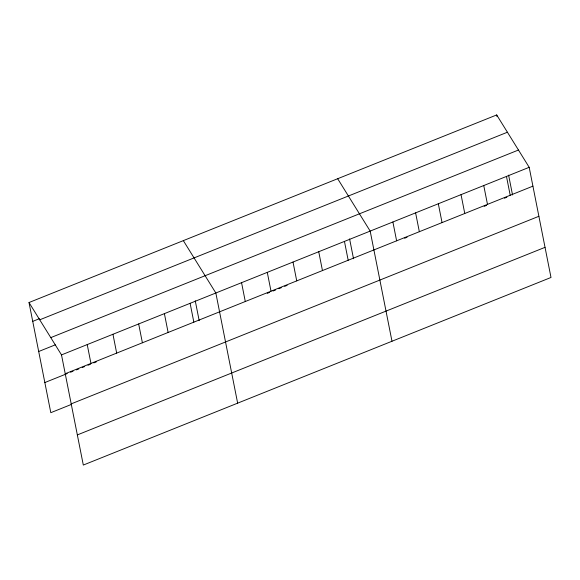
<?xml version="1.0" encoding="UTF-8"?>
<svg xmlns="http://www.w3.org/2000/svg" width="580" height="580" viewBox="0 0 580 580"><rect width="100%" height="100%" fill="white"/><g stroke="black" fill="none" stroke-linecap="round" stroke-linejoin="round"><path stroke-width="0.87" d="M29 302.528L496.69 114.941L529.192 167.315L551 277.472L83.31 465.059L61.502 354.902L29 302.528L50.808 412.685L71.558 404.361M32.727 321.371L39.367 318.703M39.723 319.812L507.413 132.225M50.772 337.618L518.462 150.031M38.693 351.502L55.288 344.846M61.502 354.902L529.192 167.315M65.228 373.738L532.918 186.151M44.841 382.546L67.251 373.563M70.564 372.229L73.058 371.236M76.379 369.902L78.865 368.902M82.186 367.575L84.673 366.575M87.993 365.24L90.48 364.247M93.8 362.913L96.287 361.913M267.22 293.357L269.714 292.356M273.028 291.022L275.522 290.029M278.842 288.695L281.329 287.695M284.649 286.368L287.136 285.367M404.63 238.242L407.066 237.263M484.14 206.35L486.569 205.371M504.419 198.215L506.855 197.236M71.195 403.876L538.885 216.289M77.343 434.92L545.033 247.334M337.676 178.72L370.178 231.094L391.986 341.25M183.338 240.627L215.84 293.001L237.648 403.151M496.69 114.941L497.031 116.653M508.609 175.124L512.532 194.96M506.471 176.429L510.204 195.264M483.756 185.542L487.483 204.377M461.042 194.648L464.768 213.491M438.321 203.761L442.054 222.597M415.606 212.874L419.34 231.71M392.892 221.988L396.618 240.823M349.595 238.902L353.517 258.738M344.455 241.418L348.181 260.253M318.732 251.735L322.458 270.57M293.009 262.051L296.735 280.887M267.286 272.368L271.012 291.204M241.563 282.685L245.289 301.52M195.257 300.81L199.179 320.646M190.117 303.318L193.843 322.154M164.394 313.635L168.12 332.47M138.671 323.952L142.397 342.787M112.948 334.269L116.674 353.104M87.225 344.585L90.951 363.421"/></g></svg>
